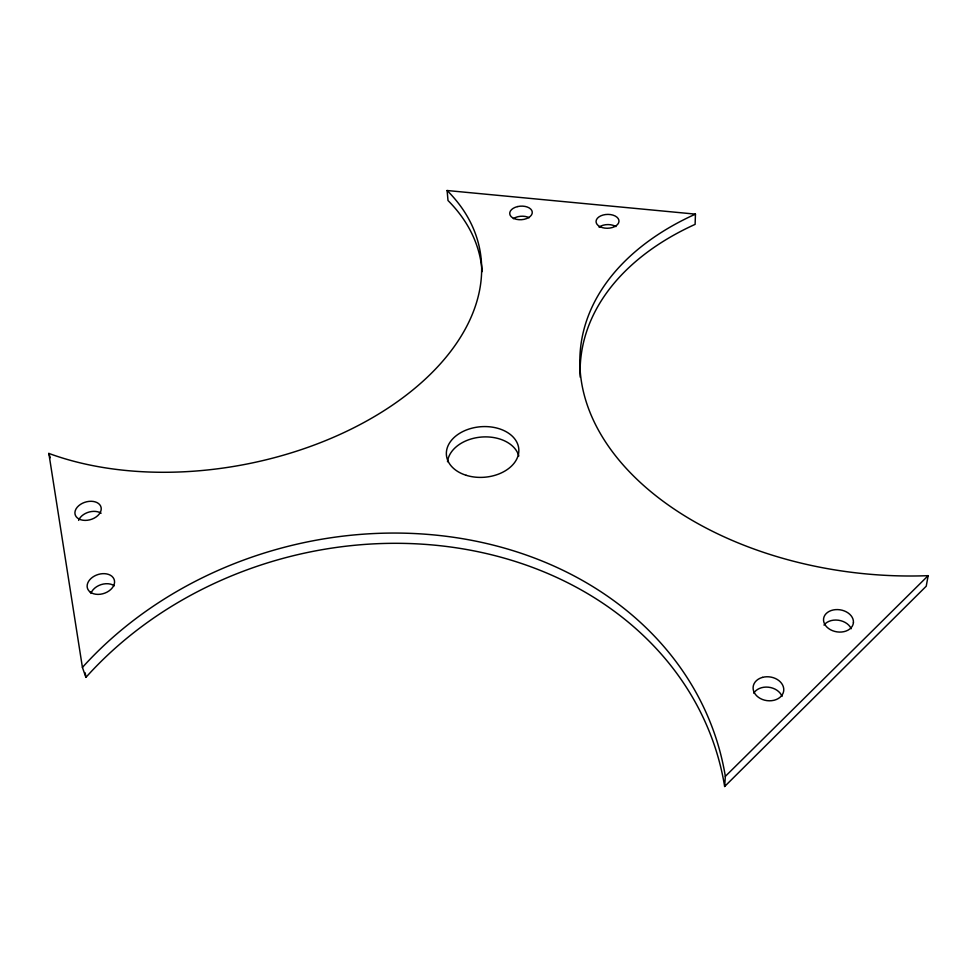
<?xml version="1.0" encoding="UTF-8"?>
<svg xmlns="http://www.w3.org/2000/svg" width="977" height="977" viewBox="0 0 977 977"><rect width="100%" height="100%" fill="white"/><g stroke="black" fill="none" stroke-linecap="round" stroke-linejoin="round"><path stroke-width="1.47" d="M695.453 214.134A304.116 195.498 5.7 0 0 604.739 440.7A304.116 195.498 5.7 0 0 928.15 575.661L926.233 586.2L724.653 786.485A365.019 306.79 -13.9 0 0 464.051 549.062A365.019 306.79 -13.9 0 0 85.915 677.379L82.422 667.413L48.85 453.413A271.435 166.615 -10.9 0 0 388.699 407.653A271.435 166.615 -10.9 0 0 447.112 190.515L695.453 214.134L695.111 224.368A302.357 195.583 5.8 0 0 580.204 377.159M724.653 786.485L725.337 776.349L928.15 575.661M48.85 453.413L50.254 457.712M85.194 672.86L85.915 677.379M447.112 190.515L448.003 200.529A270.018 166.859 -10.9 0 1 482.149 271.618M78.624 520.387A13.397 9.123 -16.9 0 1 79.235 519.068L79.418 518.75A13.397 9.123 -16.9 0 1 101.095 513.218M513.34 218.701A11.235 6.802 -3.7 0 1 517.883 216.735L518.25 216.65A11.235 6.802 -3.7 0 1 529.155 217.712M753.743 693.133A15.302 11.919 8.5 0 1 761.144 687.845L761.62 687.698A15.302 11.919 8.5 0 1 782.052 696.418M90.91 593.454A13.983 9.904 -18.1 0 1 100.973 584.661A13.983 9.904 -18.1 0 1 114.309 585.773M599.035 227.116A11.406 6.937 -1.7 0 1 615.07 226.114L615.363 226.273A11.406 6.937 -1.7 0 1 615.925 226.603M823.99 625.072A14.948 11.126 9.3 0 1 838.327 620.212A14.948 11.126 9.3 0 1 851.199 628.724M447.515 461.718A36.1 25.329 -4.7 0 1 481.441 437.049A36.1 25.329 -4.7 0 1 518.824 455.99M82.422 667.413A367.608 307.535 -13.7 0 1 463.122 538.791A367.608 307.535 -13.7 0 1 725.337 776.349M853.422 622.569L853.385 622.947A15.046 11.138 9.2 0 1 836.996 631.875A15.046 11.138 9.2 0 1 823.611 618.588L823.672 618.209A15.046 11.138 9.2 0 1 839.976 609.795A15.046 11.138 9.2 0 1 853.422 622.569M100.375 512.229L100.204 512.559A13.47 9.123 -16.7 0 1 82.898 520.228A13.47 9.123 -16.7 0 1 75.998 509.005L76.182 508.687A13.47 9.123 -16.7 0 1 93.242 501.445A13.47 9.123 -16.7 0 1 100.375 512.229M762.524 677.379L762.036 677.513A15.4 11.944 8.3 0 0 754.281 692.608A15.4 11.944 8.3 0 0 773.882 700.301L774.382 700.179A15.4 11.944 8.3 0 0 782.589 684.962A15.4 11.944 8.3 0 0 762.524 677.379M517.7 206.562L517.334 206.648A11.297 6.79 -3.7 0 0 510.214 215.355A11.297 6.79 -3.7 0 0 523.941 219.361L524.319 219.275A11.297 6.79 -3.7 0 0 531.781 210.482A11.297 6.79 -3.7 0 0 517.7 206.562M600.281 226.847L599.976 226.688A11.468 6.924 -1.8 0 1 598.864 216.955A11.468 6.924 -1.8 0 1 615.009 215.929L615.302 216.088A11.468 6.924 -1.8 0 1 616.182 225.699A11.468 6.924 -1.8 0 1 600.281 226.847M90.177 592.062L89.884 591.818A14.069 9.917 -17.9 0 1 92.559 577.212A14.069 9.917 -17.9 0 1 111.757 576.161L112.037 576.406A14.069 9.917 -17.9 0 1 109.143 590.829A14.069 9.917 -17.9 0 1 90.177 592.062M466.139 475.286A36.32 25.329 -4.7 0 0 518.799 449.139A36.32 25.329 -4.7 0 0 462.854 431.541A36.32 25.329 -4.7 0 0 466.139 475.286"/></g></svg>
